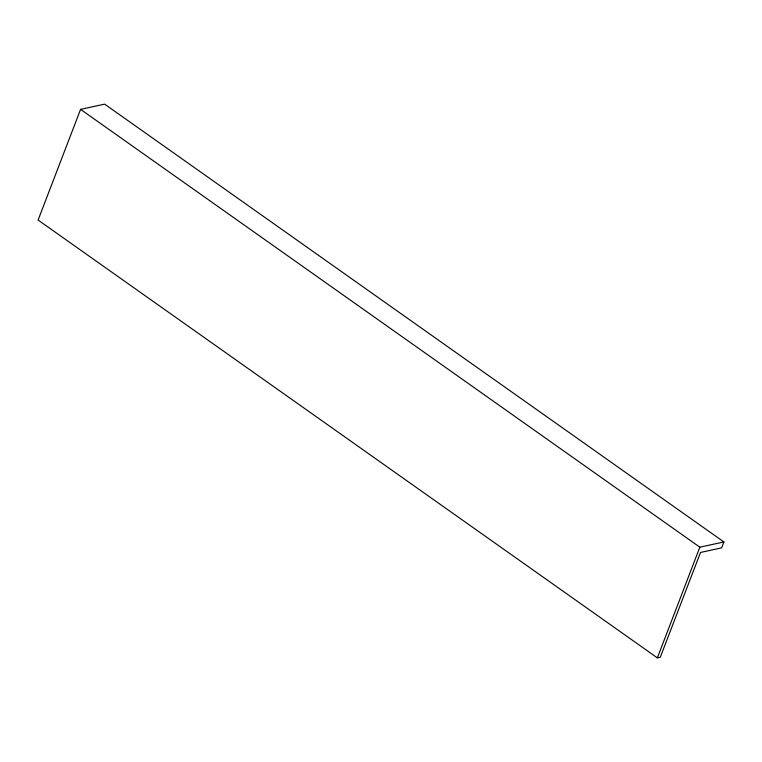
<?xml version="1.0" encoding="UTF-8"?>
<svg xmlns="http://www.w3.org/2000/svg" width="762" height="762" viewBox="0 0 762 762"><rect width="100%" height="100%" fill="white"/><g stroke="black" fill="none" stroke-linecap="round" stroke-linejoin="round"><path stroke-width="1.14" d="M80.581 109.366L38.1 220.047L657.358 657.863L660.292 657.225L700.516 552.45L721.633 547.859L723.9 541.953L104.642 104.137L80.581 109.366L699.84 547.183L723.9 541.953M657.358 657.863L699.84 547.183"/></g></svg>
